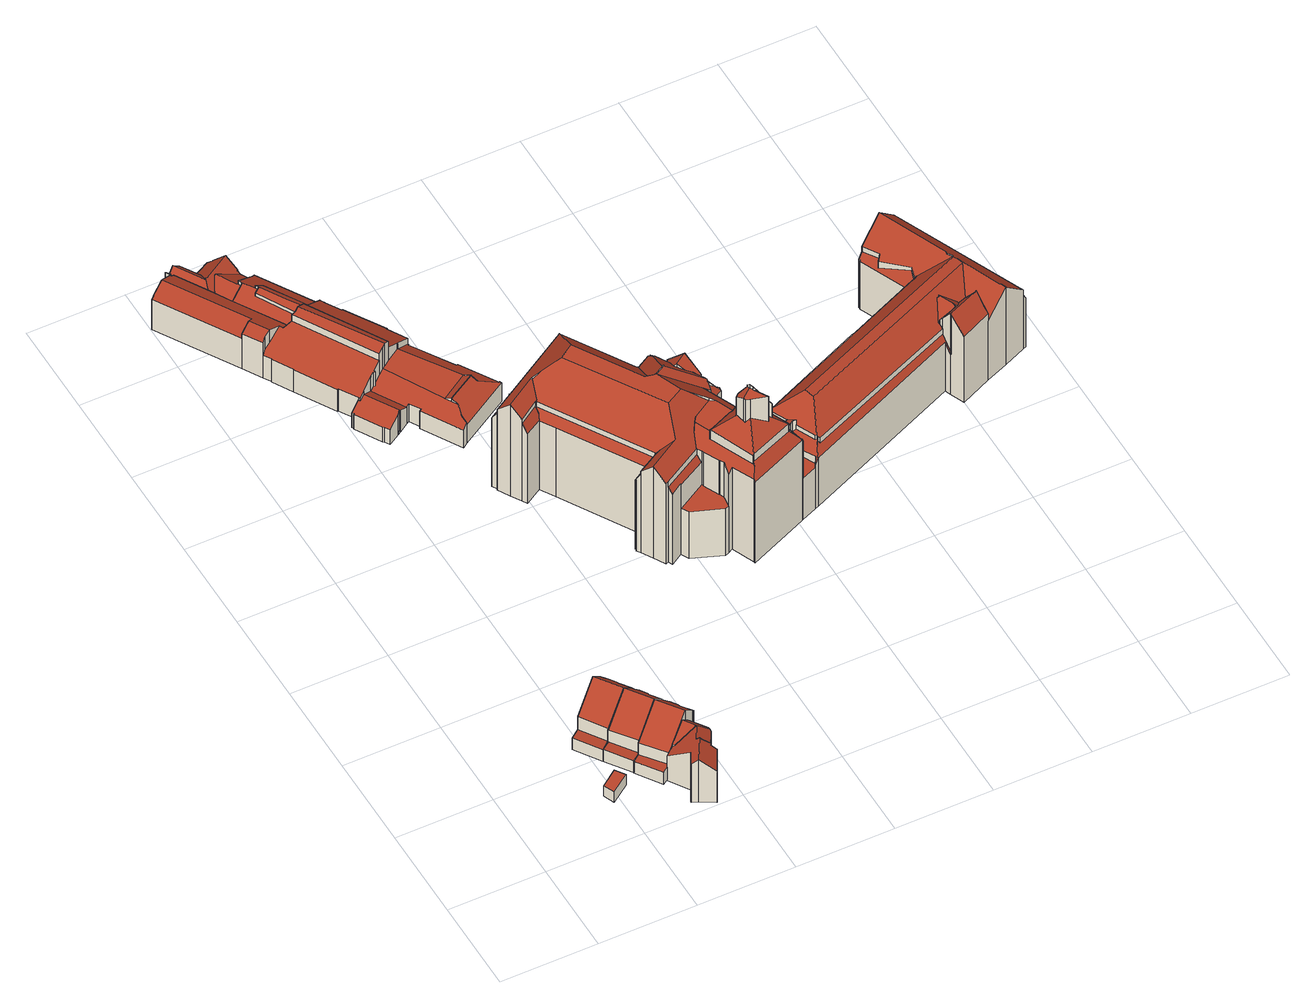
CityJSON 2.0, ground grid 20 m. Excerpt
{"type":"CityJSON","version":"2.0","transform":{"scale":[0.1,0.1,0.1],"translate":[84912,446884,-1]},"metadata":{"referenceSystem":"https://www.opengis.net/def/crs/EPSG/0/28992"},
"CityObjects":{
"building1":{"type":"Building","attributes":{"yearOfConstruction":1990},"geometry":[{"type":"MultiSurface","lod":"2","boundaries":[[[0,1,2,3]],[[1,0,4,5]],[[2,1,5,6]],[[3,2,6,7]],[[0,3,7,4]],[[7,6,5,4]]],"semantics":{"surfaces":[{"type":"GroundSurface"},{"type":"WallSurface"},{"type":"RoofSurface"}],"values":[0,1,1,1,1,2]}}]},
"building2":{"type":"Building","attributes":{"yearOfConstruction":1927},"geometry":[{"type":"MultiSurface","lod":"2","boundaries":[[[8,9,10,11,12,13,14,15,16,17,18,19,20,21,22]],[[11,10,23,24]],[[13,12,25,26]],[[12,11,24,25]],[[19,18,27,28]],[[18,17,29,27]],[[17,16,30,29]],[[16,15,31,30]],[[15,14,32,31]],[[9,8,33,34]],[[14,13,26,32]],[[34,35,36,37]],[[10,9,34,37,23]],[[35,21,20,38,36]],[[20,19,28,38]],[[22,21,35,39]],[[8,22,39,33]],[[38,23,37,36]],[[28,27,29,30,31,32,26,25,24,23,38]],[[39,35,34,33]]],"semantics":{"surfaces":[{"type":"GroundSurface"},{"type":"WallSurface"},{"type":"RoofSurface"}],"values":[0,1,1,1,1,1,1,1,1,1,1,1,1,1,1,1,1,2,2,2]}}]},
"building3":{"type":"Building","attributes":{"yearOfConstruction":1927},"geometry":[{"type":"MultiSurface","lod":"2","boundaries":[[[40,41,19,42,43,44,45,46,47,48,49,22]],[[43,42,50,51]],[[44,43,51,52]],[[45,44,52,53]],[[42,19,28,50]],[[19,41,54,28]],[[47,46,55,56]],[[46,45,53,55]],[[57,48,47,56,58]],[[40,22,59,60]],[[22,49,61,59]],[[41,40,60,62,54]],[[60,57,58,62]],[[49,48,57,61]],[[54,62,58,56]],[[56,55,53,52,51,50,28,54]],[[57,60,59,61]]],"semantics":{"surfaces":[{"type":"GroundSurface"},{"type":"WallSurface"},{"type":"RoofSurface"}],"values":[0,1,1,1,1,1,1,1,1,1,1,1,1,1,2,2,2]}}]},
"building4":{"type":"Building","attributes":{"yearOfConstruction":1927},"geometry":[{"type":"MultiSurface","lod":"2","boundaries":[[[63,64,65,66,67,68,69,70,71,72,73,74,75,76]],[[77,78,79,80]],[[71,70,77,80,81]],[[74,73,82,83]],[[75,74,83,84]],[[73,72,85,82]],[[72,71,81,85]],[[70,69,86,77]],[[69,68,87,86]],[[63,76,88,89]],[[64,63,89,90]],[[65,64,90,91]],[[78,67,66,92,79]],[[76,75,84,88]],[[66,65,91,92]],[[68,67,78,87]],[[92,81,80,79]],[[91,90,89,88,84,83,82,85,81,92]],[[78,77,86,87]]],"semantics":{"surfaces":[{"type":"GroundSurface"},{"type":"WallSurface"},{"type":"RoofSurface"}],"values":[0,1,1,1,1,1,1,1,1,1,1,1,1,1,1,1,2,2,2]}}]},
"building5":{"type":"Building","attributes":{"yearOfConstruction":1914},"geometry":[{"type":"MultiSurface","lod":"2","boundaries":[[[93,94,95,96,97,98,99,100,101,102,103,104,105,106,107]],[[103,102,108,109]],[[101,100,110,111]],[[102,101,111,108]],[[97,96,112,113]],[[99,98,114,115]],[[116,117,118]],[[96,95,119,112]],[[105,104,120,121]],[[122,123,118,124]],[[106,105,121,125]],[[107,106,125,126]],[[104,103,109,120]],[[95,94,127,119]],[[128,129,130]],[[98,97,113,114]],[[131,132,133]],[[94,93,134,135,127]],[[118,123,131,133,116]],[[115,136,137,138]],[[100,99,115,138,110]],[[134,122,124,135]],[[93,107,126,134]],[[136,128,130,137]],[[133,113,112,119,127,117,116]],[[124,118,117,127,135]],[[130,129,132,131,123,122,134,126,125,121,120,109]],[[130,109,108,111,110,138,137]],[[136,115,114,113,133,132,129,128]]],"semantics":{"surfaces":[{"type":"GroundSurface"},{"type":"WallSurface"},{"type":"RoofSurface"}],"values":[0,1,1,1,1,1,1,1,1,1,1,1,1,1,1,1,1,1,1,1,1,1,1,1,2,2,2,2,2]}}]},
"building6":{"type":"Building","attributes":{"yearOfConstruction":1902},"geometry":[{"type":"MultiSurface","lod":"2","boundaries":[[[139,140,141,142,143,144,145,146,147,148,149,150,151,152,153,154,155,156,157,158,159,160,161,162,163,164,165,166,167,168,169,170,171,172,173,174,175,176,177,178,179,180,181,182,183,184,185,186,187,188,189,190,191,192,193,194,195]],[[196,197,198]],[[165,164,199,200]],[[201,202,203,204,205]],[[163,162,206,207]],[[164,163,207,199]],[[162,161,208,206]],[[209,210,211,212]],[[192,191,213,214]],[[191,190,215,213]],[[155,154,216,217]],[[156,155,217,218]],[[154,153,219,216]],[[153,152,220,219]],[[148,147,221,222]],[[152,151,223,220]],[[160,159,224,209]],[[140,139,225,226]],[[190,189,227,228,215]],[[193,192,229,230]],[[194,193,230,231]],[[161,160,209,212,208]],[[173,172,232,233]],[[192,214,229]],[[186,185,234,235]],[[236,237,238]],[[171,170,239,240]],[[166,165,200,241]],[[172,171,240,232]],[[178,177,242,243]],[[179,178,243,244]],[[177,176,245,242]],[[170,169,246,239]],[[247,248,249,250]],[[182,181,251,252]],[[252,253,254,255]],[[157,156,218,256]],[[210,257,258,211]],[[187,186,235,259]],[[185,184,260,234]],[[202,261,262,203]],[[261,263,264,262]],[[265,266,267,268]],[[269,201,205,270]],[[263,247,250,264]],[[169,168,248,246]],[[248,168,167,271,249]],[[167,166,241,271]],[[272,273,274,275]],[[276,277,278,279]],[[144,143,280,281]],[[184,183,282,260]],[[183,182,252,255,282]],[[253,251,283,254]],[[284,285,286,287]],[[285,265,268,286]],[[145,144,281,288]],[[289,290,291]],[[176,175,289,291,245]],[[233,292,293]],[[143,142,294,280]],[[142,141,295,294]],[[267,266,269,270,296]],[[297,298,299]],[[158,157,256,300]],[[300,301,302,303]],[[159,158,300,303,224]],[[304,305,306,307,308]],[[227,309,310,228]],[[309,311,312,310]],[[238,225,313,236]],[[141,140,226,295]],[[189,188,314,227]],[[188,187,259,314]],[[315,316,317,318]],[[150,149,319,320]],[[319,149,148,222,321]],[[299,322,297]],[[151,150,320,223]],[[175,174,323,289]],[[324,325,326]],[[327,328,329]],[[326,330,324]],[[331,284,287,332]],[[311,331,332,312]],[[251,181,180,333,283]],[[180,179,244,333]],[[334,335,336,337,338]],[[317,316,335,334,339]],[[339,340,317]],[[341,267,296,342]],[[343,304,308,344]],[[304,327,305]],[[306,345,346,307]],[[345,347,348,346]],[[275,349,341]],[[203,334,338,204]],[[350,272,275,341,342,351]],[[336,350,351,337]],[[352,353,354,355]],[[301,352,355,302]],[[147,146,356,221]],[[347,356,357,348]],[[356,146,145,288,357]],[[321,358,319]],[[276,359,277]],[[360,276,279,361]],[[362,363,360]],[[195,194,231,364]],[[364,365,366,367]],[[225,139,195,364,367,313]],[[365,196,198,366]],[[353,368,273,354]],[[257,369,370,258]],[[360,361,371,362]],[[174,173,233,293,323]],[[372,315,318,373]],[[369,372,373,370]],[[273,368,343,344,274]],[[253,252,251]],[[226,225,238,237,280,294,295]],[[311,309,227,314,259,235,234,260,282,255,254]],[[333,331,311,254,283]],[[298,297,322,218,217,216,219,330,326,328,327,304,343]],[[338,337,205,204]],[[351,342,296,270,205,337]],[[358,324,330,219,220,223,320,319]],[[221,356,347,345,306,305,327,329,328,326,325]],[[371,269,266,265,285,284,331,333,244,243,242,245,291,290,363,362]],[[236,313,367,366,198]],[[365,364,231,230,229,214,213,215,228,310,312,332,287,286,268,267,341,349,197,196]],[[352,301,300,256,218,322,299,374]],[[257,210,209,224,303,302,355,354,369]],[[369,354,273,272,350,336,335,316,315,372]],[[263,261,202,201,269,371,278]],[[361,279,278,371]],[[292,233,232,240,239,246,248,247,263,278,277,359]],[[293,292,359,276,360,363,290,289,323]],[[318,317,340,375,373]],[[373,375,340,339,334,203,262,264,250,249,271,241,200,199,207,206,208,212,211,258,370]],[[325,324,358,321,222,221]],[[344,308,307,346,348,357,288,281,280,237,236,198,197,349,275,274]],[[368,353,352,374,299,298,343]]],"semantics":{"surfaces":[{"type":"GroundSurface"},{"type":"WallSurface"},{"type":"RoofSurface"}],"values":[0,1,1,1,1,1,1,1,1,1,1,1,1,1,1,1,1,1,1,1,1,1,1,1,1,1,1,1,1,1,1,1,1,1,1,1,1,1,1,1,1,1,1,1,1,1,1,1,1,1,1,1,1,1,1,1,1,1,1,1,1,1,1,1,1,1,1,1,1,1,1,1,1,1,1,1,1,1,1,1,1,1,1,1,1,1,1,1,1,1,1,1,1,1,1,1,1,1,1,1,1,1,1,1,1,1,1,1,1,1,1,1,1,1,1,1,1,1,1,2,2,2,2,2,2,2,2,2,2,2,2,2,2,2,2,2,2,2,2,2,2,2,2]}}]},
"building7":{"type":"Building","attributes":{"yearOfConstruction":1930},"geometry":[{"type":"MultiSurface","lod":"2","boundaries":[[[376,377,378,379,380,381,382,383,384,385,386,387,388,389,390,391,392,393,394,395,396,397,398,399,400,401,402,403,404,405,406,407,408,409,410,411,412,413,414,415,416,417,418,419,420,421,422,423,424,425,426,427,428,429,430,431,432,433,434,435,436,437,438,439,440,441,442,443,444,445]],[[446,447,448,449]],[[447,450,451,448]],[[418,417,452,453]],[[454,452,455,456]],[[387,386,457,458,459]],[[460,461,462,463]],[[427,426,464,465]],[[428,427,465,466]],[[467,468,469]],[[470,468,471]],[[472,401,400,473,474]],[[423,422,475,476]],[[422,421,477,475]],[[420,419,478,479]],[[480,481,482,483]],[[484,485,486,487,488]],[[414,413,489,490]],[[419,418,453,478]],[[491,492,493,494,495]],[[496,497,498,499]],[[500,498,501,502]],[[403,402,503,504]],[[505,506,507,508]],[[509,510,505,508,511]],[[415,414,490,512]],[[513,384,383,514,515]],[[516,517,518]],[[519,520,521]],[[518,520,522]],[[523,444,443,524,525]],[[525,526,523]],[[527,528,529]],[[530,531,532]],[[530,393,392,533,531]],[[534,535,536,537,538]],[[539,540,541,542]],[[543,544,545,546]],[[390,389,544,547]],[[544,389,388,548,545]],[[549,550,551,552,553]],[[554,555,556,557]],[[558,559,560,561,554]],[[562,563,564,565]],[[566,567,568,569]],[[506,566,569,507]],[[570,571,572,573]],[[432,431,574,575]],[[576,577,578,579]],[[412,411,580,581]],[[540,582,541]],[[521,583,584]],[[585,484,488,586]],[[587,510,509,588]],[[479,589,590,591]],[[452,417,416,592,455]],[[593,594,595,596,597]],[[563,593,597,564]],[[598,599,600,601,602]],[[603,604,605,606]],[[395,394,607,608]],[[445,444,523,609]],[[464,426,425,610,611]],[[498,497,464,611,501]],[[612,613,614,615,616]],[[617,613,612,618]],[[619,620,621]],[[425,424,622,610]],[[623,624,625,626]],[[536,627,628,629,537]],[[614,630,631,615]],[[632,633,634,635]],[[636,637,638,639]],[[518,522,640,641,516]],[[640,642,641]],[[643,513,515,644]],[[644,645,646,647]],[[604,648,649,605]],[[648,650,651,649]],[[652,653,654]],[[655,656,657]],[[383,382,658,659,514]],[[469,660,467]],[[661,662,663]],[[664,661,663,570]],[[489,413,412,581,665,666]],[[600,562,565,601]],[[599,667,668,600]],[[382,381,669,658]],[[670,671,672]],[[673,664,570,573,674]],[[675,676,677]],[[678,679,680,681]],[[682,683,684]],[[684,675,677,682]],[[621,442,441,685,619]],[[441,440,686,685]],[[687,688,689,690]],[[481,687,690,482]],[[691,692,693,694]],[[379,378,695,696]],[[697,698,699]],[[700,698,701]],[[702,703,704]],[[679,705,636,639,680]],[[398,397,706,707]],[[397,396,708,706]],[[400,399,709,710,473]],[[709,446,449,710]],[[450,691,694,451]],[[692,711,712,693]],[[713,714,715]],[[713,715,534,538,716]],[[457,717,718,458]],[[688,719,720,721,689]],[[688,722,719]],[[720,550,549,721]],[[723,496,499,724]],[[725,480,483,726]],[[727,728,729,730]],[[731,727,730,732]],[[440,439,733,686]],[[711,731,732,712]],[[650,734,617,618,651]],[[734,650,735]],[[443,442,621,524]],[[402,401,472,503]],[[736,702,704,737]],[[405,404,738,739,736]],[[404,403,504,738]],[[439,438,740,733]],[[433,432,575,741]],[[434,433,741,460]],[[724,742,743]],[[461,744,723,724,743,462]],[[744,461,745]],[[746,747,748,749]],[[750,751,752]],[[436,435,753,754]],[[396,395,608,708]],[[476,755,756,757]],[[758,759,585,586,760]],[[759,761,585]],[[747,762,763,748]],[[567,764,765,568]],[[595,766,767,596]],[[766,543,546,767]],[[410,409,768,769]],[[770,643,644,647,771]],[[717,770,771,718]],[[772,773,774]],[[775,776,777]],[[666,778,489]],[[435,434,460,463,753]],[[416,415,512,592]],[[779,437,436,754,780]],[[438,437,779,740]],[[781,779,780,782]],[[783,784,785,786]],[[787,788,789,790]],[[385,384,513,791]],[[784,781,782,785]],[[792,775,777,793]],[[794,792,793,795,796]],[[535,797,536]],[[627,783,786,628]],[[762,587,588,763]],[[571,794,796,572]],[[581,598,602,665]],[[667,798,799,668]],[[752,800,750]],[[774,485,484,772]],[[764,801,802,765]],[[803,804,805]],[[654,746,749,806]],[[805,807,808,803]],[[386,385,791,457]],[[424,423,476,757,622]],[[809,810,811]],[[812,813,814,815]],[[815,816,812]],[[817,816,646]],[[646,645,818,817]],[[658,818,659]],[[819,787,790,820]],[[821,822,823,824]],[[825,819,820,826]],[[696,827,828,829]],[[830,831,828]],[[637,832,833,638]],[[406,405,736,737,678]],[[407,406,678,681,834]],[[377,376,835,836]],[[421,420,479,591,477]],[[828,827,837,838,830]],[[798,839,576,579,799]],[[839,840,841,576]],[[840,580,842,841]],[[580,411,410,769,843,842]],[[769,844,843]],[[431,430,527,529,574]],[[399,398,707,709]],[[502,845,500]],[[430,429,846,527]],[[429,428,466,846]],[[811,847,809]],[[848,713,716,849]],[[850,848,849,851,852]],[[391,390,547,853]],[[392,391,853,854,533]],[[560,594,593,561]],[[394,393,530,607]],[[635,855,632]],[[632,856,633]],[[700,701,539,542,857]],[[832,700,857,833]],[[705,858,636]],[[699,858,697]],[[859,860,861]],[[862,863,864]],[[865,863,669]],[[813,862,866,814]],[[577,492,491,578]],[[493,603,606,867,494]],[[606,549,553,867]],[[868,869,756]],[[624,870,871,625]],[[756,755,590,872,868]],[[590,589,623,626,872]],[[728,725,726,729]],[[788,673,674,789]],[[873,454,456,874]],[[870,873,874,871]],[[738,472,474,739]],[[875,876,877]],[[862,864,878,866]],[[695,879,880]],[[695,378,377,836,879]],[[853,881,882,854]],[[551,558,554,557,552]],[[881,559,558,882]],[[555,491,495,556]],[[807,509,511,808]],[[883,884,823]],[[823,822,652,654,806,883]],[[801,821,824,802]],[[471,655,657,470]],[[861,885,859]],[[380,379,696,829,886]],[[669,381,380,886,865]],[[877,887,875]],[[888,889,890]],[[486,825,826,487]],[[849,891,851]],[[837,888,890,838]],[[376,445,609,835]],[[852,880,850]],[[388,387,459,548]],[[630,408,407,834,631]],[[409,408,630,768]],[[793,758,760,795]],[[521,584,612,616,519]],[[712,675,684,683,473,710,449,448,451,694,693]],[[461,460,741,575,892,745]],[[463,462,743,742,752,751,753]],[[474,473,683,682,677,676,671,670,893,703,702,736,739]],[[671,676,894,895,672]],[[627,536,797,620,619,685,686,733,740,779,781,784,783]],[[571,570,663,662,512,490,489,778,776,775,792,794]],[[484,585,761,459,458,718,773,772]],[[654,653,674,573,572,762,747,746]],[[511,508,507,569,568,765,804,803,808]],[[791,513,643,770,717,457]],[[818,645,644,515,514,659]],[[616,615,638,833,857,542,541,642,640,522,520,519]],[[840,839,798,667,599,598,581,580]],[[529,528,496,723,744,745,892,575,574]],[[707,706,708,608,692,691,450,447,446,709]],[[526,525,524,621,620,797,535,534,715,714]],[[466,465,464,497,496,528,527,846]],[[845,502,501,611,610,896]],[[493,492,577,576,841,842,843,844,897,735,650,648,604,603]],[[726,483,482,690,894,676,675,712,732,730,729]],[[632,855,583,521,520,518,517,856]],[[856,517,516,641,642,541,582,634,633]],[[858,699,698,700,832,637,636]],[[858,705,679,678,737,704,703,893,670,672,701,698,697]],[[813,812,816,817,818,658,669,863,862]],[[558,551,550,720,719,722,532,531,533,854,882]],[[606,605,649,895,894,690,689,721,549]],[[755,476,475,477,591,590]],[[728,727,731,711,692,608,607,530,532,722,688,687,481,480,725]],[[870,624,623,589,479,478,453,452,454,873]],[[874,456,455,592,512,662,661,664,673,788,787,809,847,869,868,872,626,625,871]],[[738,504,503,472]],[[876,898,899,896,610,622,757,756,869,847,811,810,877]],[[505,510,587,762,572,796,900]],[[901,899,898,471,468,467,660,902]],[[555,554,561,593,563,562,600,668,799,579,578,491]],[[881,853,547,544,543,766,595,594,560,559]],[[495,494,867,553,552,557,556]],[[807,749,748,763,588,509]],[[806,749,807,805,884,883]],[[824,823,884,805,804,765,802]],[[800,752,742,724,499,498,500,845,896,899,901]],[[629,628,786,785,782,780,754,753,751,750,800,901,902]],[[826,820,790,789,674,653,652,822,821,801,586,488,487]],[[471,771,647,646,816,815,655]],[[829,828,831,860,859,886]],[[886,859,885,878,864,863,865]],[[486,485,774,773,718,771,471,898,876,875,887]],[[887,877,810,809,787,819,825,486]],[[849,716,538,537,629,902,660,469,891]],[[852,851,891,469,468,470,657,656,889,888]],[[890,889,656,655,815,814,866,878,885,861,860,831,830,838]],[[852,888,837,827,696,695,880]],[[880,879,836,835,609,523,526,714,713,848,850]],[[793,777,776,778,666,665,602,601,565,564,597,596,767,546,545,548,459,761,759,758]],[[834,681,680,639,638,615,631]],[[630,614,613,617,734,735,897,844,769,768]],[[760,586,801,764,567,566,506,505,900,796,795]],[[584,583,855,635,634,582,540,539,701,672,895,649,651,618,612]]],"semantics":{"surfaces":[{"type":"GroundSurface"},{"type":"WallSurface"},{"type":"RoofSurface"}],"values":[0,1,1,1,1,1,1,1,1,1,1,1,1,1,1,1,1,1,1,1,1,1,1,1,1,1,1,1,1,1,1,1,1,1,1,1,1,1,1,1,1,1,1,1,1,1,1,1,1,1,1,1,1,1,1,1,1,1,1,1,1,1,1,1,1,1,1,1,1,1,1,1,1,1,1,1,1,1,1,1,1,1,1,1,1,1,1,1,1,1,1,1,1,1,1,1,1,1,1,1,1,1,1,1,1,1,1,1,1,1,1,1,1,1,1,1,1,1,1,1,1,1,1,1,1,1,1,1,1,1,1,1,1,1,1,1,1,1,1,1,1,1,1,1,1,1,1,1,1,1,1,1,1,1,1,1,1,1,1,1,1,1,1,1,1,1,1,1,1,1,1,1,1,1,1,1,1,1,1,1,1,1,1,1,1,1,1,1,1,1,1,1,1,1,1,1,1,1,1,1,1,1,1,1,1,1,1,1,1,1,1,1,1,1,1,1,1,1,1,1,1,1,1,1,1,1,1,1,1,1,1,1,1,1,1,1,1,1,1,1,1,1,1,1,1,1,1,1,1,1,1,1,1,1,1,1,1,1,1,1,1,1,2,2,2,2,2,2,2,2,2,2,2,2,2,2,2,2,2,2,2,2,2,2,2,2,2,2,2,2,2,2,2,2,2,2,2,2,2,2,2,2,2,2,2,2,2,2,2,2,2,2,2,2,2,2,2,2,2,2,2,2]}}]}
},
"vertices":[
[227,120,8],[188,92,8],[178,115,8],[213,140,8],[227,120,35],[188,92,35],[178,115,35],[213,140,35],
[181,239,11],[199,252,11],[248,287,11],[252,289,11],[270,302,11],[269,302,11],[272,304,11],[276,298,11],[285,297,11],[294,284,11],[293,274,11],[308,253,11],[284,236,11],[234,200,11],[216,188,11],[248,287,124],[252,289,119],[270,302,98],[269,302,98],[293,274,96],[308,253,96],[294,284,89],[285,297,89],[276,298,96],[272,304,96],[181,239,42],[199,252,43],[234,200,42],[234,200,75],[199,252,76],[284,236,124],[216,188,41],
[232,200,11],[283,236,11],[311,248,11],[321,247,11],[330,233,11],[328,224,11],[343,203,11],[319,186,11],[269,150,11],[252,138,11],[311,248,96],[321,247,89],[330,233,89],[328,224,96],[283,236,124],[343,203,96],[319,186,124],[269,150,42],[269,150,75],[216,188,42],[232,200,43],[252,138,41],[232,200,74],
[380,152,10],[377,150,10],[377,151,10],[355,136,10],[303,99,10],[286,88,10],[252,138,10],[266,148,10],[319,186,10],[343,203,10],[347,198,10],[356,197,10],[365,183,10],[364,174,10],[266,148,42],[303,99,43],[303,99,73],[266,148,72],[319,186,123],[347,198,95],[356,197,89],[365,183,89],[343,203,95],[252,138,40],[286,88,41],[364,174,95],[380,152,95],[377,150,98],[377,151,98],[355,136,123],
[312,106,8],[344,128,8],[364,142,8],[387,110,8],[387,104,8],[388,99,8],[368,64,8],[366,60,8],[376,54,8],[350,6,8],[321,22,8],[309,28,8],[309,30,8],[323,55,8],[296,95,8],[350,6,88],[321,22,118],[366,60,99],[376,54,88],[387,110,87],[387,104,89],[388,99,87],[368,64,87],[357,103,114],[358,105,113],[357,103,112],[364,142,88],[309,28,107],[309,30,107],[316,101,84],[357,103,110],[316,101,85],[323,55,106],[296,95,73],[344,128,111],[349,71,106],[344,74,112],[349,71,117],[359,103,111],[359,100,112],[359,103,113],[312,106,79],[312,106,84],[352,68,103],[352,68,114],[368,64,99],
[97,1338,14],[0,1498,14],[5,1501,14],[5,1502,14],[30,1517,14],[56,1533,14],[51,1542,14],[54,1544,14],[73,1556,14],[93,1568,14],[108,1547,14],[147,1564,14],[153,1554,14],[154,1555,14],[168,1533,14],[181,1512,14],[180,1511,14],[183,1506,14],[196,1484,14],[197,1484,14],[201,1487,14],[272,1371,14],[273,1371,14],[278,1363,14],[277,1362,14],[296,1331,14],[298,1332,14],[347,1254,14],[345,1253,14],[367,1215,14],[368,1213,14],[366,1212,14],[418,1125,14],[422,1128,14],[467,1052,14],[469,1049,14],[366,987,14],[356,980,14],[309,1059,14],[313,1061,14],[299,1083,14],[294,1080,14],[273,1067,14],[267,1063,14],[244,1049,14],[237,1060,14],[235,1061,14],[204,1113,14],[205,1114,14],[202,1118,14],[222,1130,14],[200,1165,14],[199,1164,14],[152,1244,14],[129,1284,14],[129,1285,14],[120,1300,14],[140,1313,86],[166,1325,103],[140,1313,117],[296,1331,74],[298,1332,73],[297,1171,78],[309,1179,78],[309,1179,112],[309,1179,128],[297,1171,136],[278,1363,73],[277,1362,74],[273,1371,73],[272,1371,65],[240,1355,85],[240,1355,93],[272,1371,74],[199,1164,71],[152,1244,71],[200,1165,72],[181,1512,66],[180,1511,66],[183,1506,60],[168,1533,91],[154,1555,64],[73,1556,90],[93,1568,68],[153,1554,64],[201,1487,66],[97,1338,93],[0,1498,93],[222,1130,65],[222,1130,72],[152,1244,72],[129,1284,72],[129,1285,73],[422,1128,60],[467,1052,62],[235,1061,52],[204,1113,52],[117,1350,117],[127,1357,111],[117,1350,105],[366,1212,60],[418,1125,63],[347,1254,72],[309,1059,59],[313,1061,61],[299,1083,60],[356,980,60],[368,1213,59],[337,1196,79],[367,1215,59],[367,1215,73],[337,1196,94],[273,1067,20],[267,1063,15],[272,1069,20],[272,1069,71],[267,1063,67],[196,1484,59],[191,1433,87],[191,1433,94],[205,1114,53],[237,1060,52],[335,1195,79],[335,1195,95],[337,1195,79],[337,1195,93],[266,1152,62],[281,1161,72],[281,1161,110],[266,1152,100],[291,1167,78],[291,1167,133],[345,1253,73],[188,1319,65],[120,1433,68],[120,1433,94],[188,1319,95],[419,1071,86],[419,1071,79],[410,1084,79],[419,1071,87],[30,1517,111],[56,1533,96],[244,1049,52],[273,1067,71],[263,1150,61],[266,1149,62],[266,1149,99],[263,1150,98],[51,1542,96],[366,987,61],[364,1006,71],[366,987,67],[464,1051,64],[467,1052,64],[5,1502,96],[5,1501,96],[281,1161,127],[133,1504,84],[130,1504,85],[133,1504,87],[197,1484,59],[197,1483,59],[197,1483,69],[197,1484,69],[100,1468,71],[100,1468,67],[62,1532,69],[62,1532,93],[100,1468,94],[224,1126,65],[224,1126,72],[234,1132,71],[234,1132,79],[97,1338,105],[202,1118,53],[169,1422,88],[218,1336,86],[218,1336,94],[169,1422,96],[108,1547,47],[147,1564,53],[108,1547,65],[144,1506,80],[469,1049,62],[110,1500,88],[108,1499,90],[110,1500,92],[103,1471,71],[105,1479,77],[103,1471,72],[115,1501,90],[256,1146,56],[256,1146,94],[294,1080,57],[220,1334,109],[220,1334,86],[203,1324,74],[203,1324,136],[220,1334,126],[218,1336,109],[225,1351,102],[188,1319,111],[188,1319,128],[106,1458,59],[106,1458,94],[56,1529,62],[56,1529,97],[59,1537,69],[59,1537,93],[170,1318,103],[195,1319,69],[195,1319,131],[157,1464,86],[161,1456,85],[161,1456,95],[157,1464,95],[54,1544,69],[54,1544,93],[118,1533,64],[426,1059,79],[362,1038,86],[362,1038,87],[362,1038,78],[369,1025,78],[120,1300,73],[127,1307,78],[127,1307,110],[120,1300,105],[120,1433,58],[175,1434,95],[175,1434,102],[355,1050,78],[179,1427,95],[179,1427,102],[155,1466,86],[208,1379,102],
[667,871,11],[669,872,11],[670,871,11],[691,835,11],[710,805,11],[728,775,11],[747,744,11],[749,740,11],[729,728,11],[728,728,11],[755,665,11],[756,661,11],[768,634,11],[777,638,11],[809,651,11],[810,652,11],[796,684,11],[798,685,11],[1185,849,11],[1185,850,11],[1142,950,11],[1143,951,11],[1142,954,11],[1150,957,11],[1195,976,11],[1234,993,11],[1246,998,11],[1360,729,11],[1354,726,11],[1309,707,11],[1263,688,11],[1199,660,11],[1187,688,11],[1182,701,11],[850,559,11],[841,555,11],[810,542,11],[807,541,11],[685,489,11],[684,492,11],[664,538,11],[654,533,11],[647,530,11],[586,554,11],[577,569,11],[577,570,11],[553,555,11],[548,564,11],[543,561,11],[529,585,11],[516,607,11],[511,615,11],[514,617,11],[511,620,11],[543,639,11],[446,800,11],[428,829,11],[394,808,11],[388,819,11],[375,840,11],[361,863,11],[364,865,11],[357,876,11],[544,989,11],[544,987,11],[550,991,11],[550,990,11],[633,853,11],[634,854,11],[666,873,11],[1168,923,156],[1161,915,142],[1161,915,158],[1168,923,167],[1200,862,165],[1200,862,173],[654,533,133],[647,530,133],[657,556,134],[654,533,213],[657,556,224],[755,665,193],[755,665,212],[756,661,222],[388,819,214],[429,845,214],[429,845,224],[388,819,223],[516,607,214],[511,615,197],[514,617,197],[612,756,286],[622,754,286],[612,756,279],[626,753,288],[626,753,286],[1234,993,162],[1195,976,212],[1234,993,170],[553,555,194],[548,564,207],[577,570,195],[586,554,132],[577,569,132],[1032,773,155],[1031,770,159],[1031,770,169],[1032,773,166],[730,638,248],[730,638,241],[723,635,248],[723,635,262],[730,638,262],[807,541,221],[685,489,221],[828,623,159],[828,623,145],[832,625,152],[832,625,178],[828,623,177],[560,636,210],[561,633,216],[561,633,222],[560,636,222],[562,633,223],[561,633,224],[562,633,224],[1246,998,139],[1360,729,139],[758,562,286],[737,589,294],[737,589,333],[758,562,321],[726,575,362],[726,575,309],[726,575,369],[684,492,226],[729,728,191],[749,740,192],[729,728,194],[1212,717,204],[1211,724,203],[1212,717,202],[1180,717,183],[1205,717,196],[1180,717,175],[1212,717,200],[634,854,188],[633,853,193],[634,854,191],[635,852,190],[543,639,190],[549,638,198],[543,639,191],[798,685,137],[798,685,138],[799,683,140],[796,684,136],[627,838,216],[547,975,210],[547,975,211],[547,975,221],[627,838,225],[1233,741,173],[1232,742,175],[1232,742,178],[1233,741,180],[778,631,119],[777,638,119],[777,638,204],[778,631,207],[809,651,118],[768,634,222],[830,640,169],[830,640,158],[827,639,154],[827,639,170],[830,640,171],[819,633,158],[824,621,159],[824,621,176],[819,633,168],[819,633,138],[819,633,118],[813,627,118],[813,627,158],[798,560,158],[795,567,157],[795,567,224],[798,560,224],[746,595,284],[733,595,296],[733,595,335],[746,595,310],[693,513,248],[695,514,248],[695,514,266],[693,513,264],[446,800,191],[428,829,191],[832,595,134],[824,612,132],[824,612,159],[832,595,159],[841,555,119],[810,542,119],[1230,746,179],[1178,720,175],[1180,717,171],[744,636,268],[744,636,270],[748,557,285],[748,557,350],[636,602,134],[636,602,191],[577,569,193],[664,538,224],[797,572,158],[797,572,118],[792,575,119],[792,575,224],[797,572,217],[815,555,119],[804,558,118],[804,558,158],[804,558,216],[815,555,198],[838,622,159],[856,582,160],[856,582,170],[838,622,169],[1185,849,137],[1185,850,136],[666,873,188],[529,585,249],[516,607,224],[1182,710,165],[1182,710,151],[1189,688,115],[1189,688,224],[1182,710,192],[863,576,153],[863,576,166],[550,990,194],[547,979,207],[550,990,193],[543,561,221],[638,598,134],[638,597,134],[638,597,221],[638,598,221],[546,974,211],[546,974,222],[546,974,223],[1187,688,115],[1187,688,224],[1197,753,202],[1197,753,204],[1199,757,201],[1197,753,197],[1253,715,171],[1249,713,175],[1249,713,225],[1253,715,225],[1215,718,201],[1215,718,202],[1218,720,199],[723,730,199],[723,730,201],[724,743,217],[724,743,226],[723,730,216],[858,580,162],[858,580,171],[859,579,163],[859,579,169],[699,588,297],[697,587,297],[699,588,299],[646,765,285],[644,768,285],[646,765,288],[747,744,194],[747,744,198],[603,758,286],[694,511,243],[693,507,240],[694,511,244],[693,513,243],[810,542,216],[807,541,224],[807,567,118],[807,567,158],[728,775,194],[1270,799,212],[1265,811,212],[1270,799,211],[656,604,240],[656,604,265],[1261,820,211],[1261,818,212],[1261,820,213],[1263,688,165],[1258,697,163],[1258,697,200],[1263,688,184],[1255,831,213],[1255,834,212],[1255,831,210],[550,991,193],[544,987,193],[817,676,163],[817,677,162],[817,677,170],[817,676,171],[1200,861,165],[1197,845,151],[1197,845,164],[1200,861,173],[670,871,192],[691,835,194],[1248,736,168],[1247,736,168],[1248,736,167],[1244,737,170],[1244,737,166],[1305,718,212],[1303,720,212],[1305,718,213],[1253,715,166],[1143,951,137],[1142,954,137],[1142,950,135],[1150,957,151],[1150,957,164],[1201,844,155],[1201,844,167],[633,839,207],[633,840,205],[633,839,206],[633,839,220],[745,656,214],[745,656,223],[817,677,161],[816,671,157],[816,671,168],[801,683,143],[432,847,210],[432,847,223],[1038,773,158],[1038,773,168],[1196,839,160],[1190,839,155],[1190,839,167],[1196,839,169],[1196,842,155],[1196,842,167],[544,989,191],[859,579,159],[855,574,155],[1309,707,212],[1309,707,213],[1354,726,152],[1354,726,165],[357,876,190],[394,808,194],[433,847,224],[432,847,224],[429,845,204],[431,837,201],[704,569,297],[705,566,296],[705,566,354],[704,569,356],[441,879,250],[438,879,248],[441,879,246],[375,840,248],[361,863,222],[632,612,205],[632,612,219],[548,564,221],[749,635,252],[744,636,260],[749,635,266],[753,655,232],[714,564,304],[714,564,353],[732,596,296],[732,596,336],[769,629,119],[769,629,224],[1182,701,138],[850,559,136],[709,733,218],[709,733,226],[732,639,248],[730,642,239],[732,639,239],[787,551,245],[803,544,228],[787,551,250],[806,542,224],[364,865,210],[364,865,222],[398,885,211],[398,885,222],[400,886,211],[398,887,209],[398,887,221],[400,886,222],[663,609,249],[655,606,240],[655,606,263],[663,609,263],[728,728,193],[786,552,246],[786,552,250],[785,551,246],[786,552,265],[785,551,266],[547,976,210],[818,561,119],[818,561,158],[456,878,259],[729,600,298],[729,600,324],[721,588,365],[724,589,358],[721,588,361],[699,588,344],[721,579,365],[721,579,374],[647,649,248],[655,660,248],[647,649,243],[724,747,224],[725,758,212],[725,758,222],[724,747,229],[724,744,226],[724,743,227],[739,743,205],[707,628,248],[707,628,262],[724,607,289],[704,592,295],[704,592,343],[724,607,302],[710,624,248],[710,624,268],[683,823,216],[683,823,217],[691,835,213],[683,823,224],[687,817,224],[1240,728,177],[1240,728,202],[1199,660,183],[667,871,192],[669,872,191],[671,846,213],[671,846,223],[832,595,118],[847,564,119],[847,564,137],[841,555,122],[850,559,137],[849,560,137],[569,633,228],[511,620,191],[640,638,238],[633,835,212],[633,835,222],[661,852,212],[633,835,223],[661,852,222],[810,652,118],[810,652,136],[1194,754,199],[1199,752,203],[1244,737,192],[1249,732,168],[687,792,244],[683,795,239],[687,792,237],[717,770,213],[718,770,212],[717,770,212],[728,775,213],[717,770,222],[838,622,183],[632,612,220],[631,612,220],[652,565,134],[652,565,223],[636,602,221],[653,565,134],[653,565,223],[694,683,255],[657,697,279],[694,683,248],[712,779,223],[670,871,194],[666,855,211],[811,651,118],[811,651,137],[704,592,346],[707,591,349],[698,783,232],[710,805,249],[705,678,248],[661,844,229],[661,834,237],[661,844,232],[632,834,223],[430,834,197],[1279,779,212],[874,655,212],[880,634,211],[597,626,248],[854,571,151],[647,700,286],[611,679,287],[783,552,267],[495,868,286],[524,887,286]
]}
